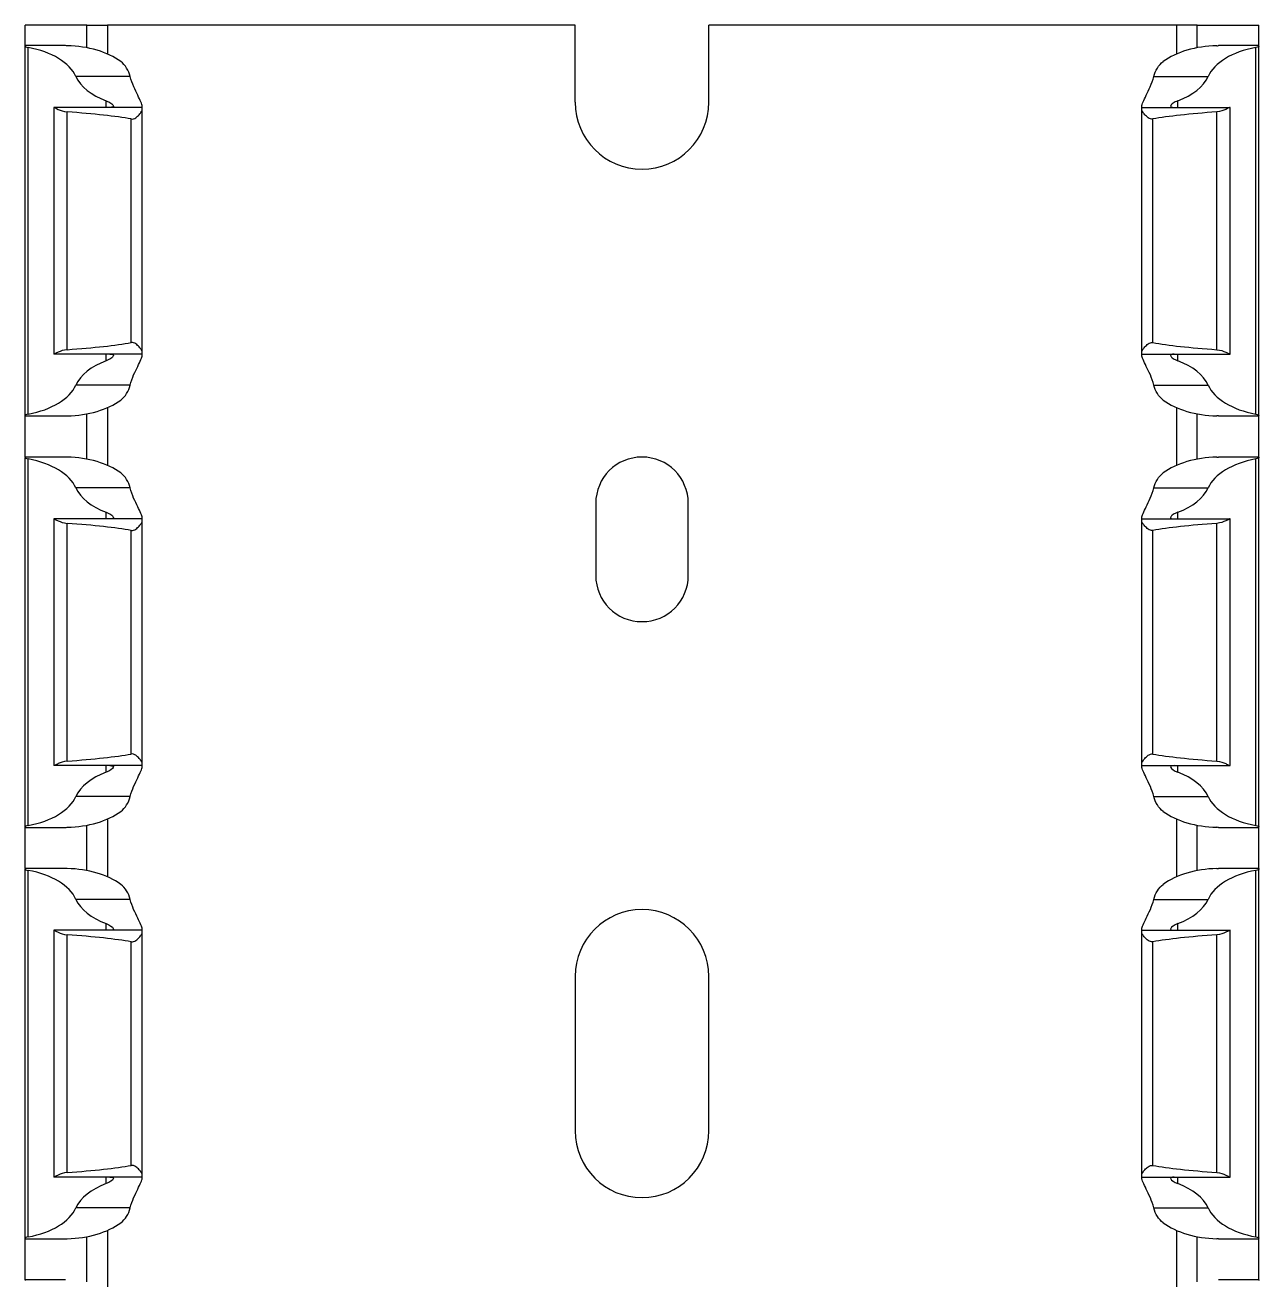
# Model space of a CAD drawing. Header units: millimetres. Extents: x -2573 to 2942, y -1220 to 2800.
# Drawn here: x 2882.4 to 2942.4, y 1901.6 to 1962.6 of the extents above; entities that cross this region are included whole.
import ezdxf

# ---------------------------------------------------------------- set-up
doc = ezdxf.new("R2010")
doc.units = ezdxf.units.MM

msp = doc.modelspace()

# ---------------------------------------------------------------- linework, layer by layer
at = {"linetype": 'Continuous', "lineweight": 30}
for p, q in [((2885.402, 1962.646), (2882.402, 1962.646)), ((2882.402, 1961.646), (2882.402, 1962.646)), ((2885.402, 1962.646), (2886.402, 1962.646)), ((2885.402, 1961.545), (2885.402, 1962.646)), ((2886.402, 1962.646), (2886.402, 1961.243)), ((2909.152, 1962.646), (2886.402, 1962.646)), ((2909.152, 1958.896), (2909.152, 1962.646)), ((2915.652, 1958.896), (2915.652, 1962.646)), ((2938.402, 1962.646), (2915.652, 1962.646)), ((2938.402, 1962.646), (2938.402, 1961.243)), ((2939.402, 1962.646), (2938.402, 1962.646)), ((2939.402, 1962.646), (2942.402, 1962.646)), ((2939.402, 1961.545), (2939.402, 1962.646)), ((2942.402, 1961.646), (2942.402, 1962.646)), ((2884.366, 1961.646), (2882.402, 1961.646)), ((2882.402, 1961.617), (2882.402, 1961.646)), ((2882.402, 1943.675), (2882.402, 1961.617)), ((2882.552, 1943.737), (2882.552, 1961.555)), ((2942.402, 1961.646), (2940.437, 1961.646)), ((2942.252, 1943.737), (2942.252, 1961.555)), ((2942.402, 1961.617), (2942.402, 1961.646)), ((2942.402, 1943.675), (2942.402, 1961.617)), ((2887.51, 1960.146), (2884.871, 1960.146)), ((2937.293, 1960.146), (2939.932, 1960.146)), ((2886.352, 1958.646), (2886.352, 1958.964)), ((2938.452, 1958.646), (2938.452, 1958.964)), ((2883.802, 1958.646), (2883.802, 1946.646)), ((2883.802, 1958.646), (2883.805, 1958.646)), ((2888.102, 1958.646), (2883.805, 1958.646)), ((2884.441, 1946.867), (2884.441, 1958.425)), ((2888.102, 1958.646), (2888.102, 1958.703)), ((2888.102, 1958.562), (2888.102, 1958.646)), ((2888.102, 1946.73), (2888.102, 1958.562)), ((2936.702, 1958.646), (2936.702, 1958.703)), ((2936.702, 1958.562), (2936.702, 1958.646)), ((2936.702, 1958.646), (2940.998, 1958.646)), ((2936.702, 1946.73), (2936.702, 1958.562)), ((2940.363, 1946.867), (2940.363, 1958.425)), ((2941.002, 1958.646), (2940.998, 1958.646)), ((2941.002, 1946.646), (2941.002, 1958.646)), ((2887.558, 1947.21), (2887.558, 1958.082)), ((2937.245, 1947.21), (2937.245, 1958.082)), ((2883.805, 1946.646), (2883.802, 1946.646)), ((2888.102, 1946.646), (2883.805, 1946.646)), ((2886.352, 1946.328), (2886.352, 1946.646)), ((2888.102, 1946.646), (2888.102, 1946.73)), ((2888.102, 1946.589), (2888.102, 1946.646)), ((2936.702, 1946.646), (2936.702, 1946.73)), ((2936.702, 1946.646), (2940.998, 1946.646)), ((2936.702, 1946.589), (2936.702, 1946.646)), ((2938.452, 1946.328), (2938.452, 1946.646)), ((2940.998, 1946.646), (2941.002, 1946.646)), ((2887.51, 1945.146), (2884.871, 1945.146)), ((2937.293, 1945.146), (2939.932, 1945.146)), ((2882.402, 1943.646), (2882.402, 1943.675)), ((2882.402, 1943.646), (2884.364, 1943.646)), ((2882.402, 1941.646), (2882.402, 1943.646)), ((2885.402, 1941.545), (2885.402, 1943.746)), ((2886.402, 1944.049), (2886.402, 1941.243)), ((2938.402, 1944.049), (2938.402, 1941.243)), ((2939.402, 1941.545), (2939.402, 1943.746)), ((2940.439, 1943.646), (2942.402, 1943.646)), ((2942.402, 1943.646), (2942.402, 1943.675)), ((2942.402, 1941.646), (2942.402, 1943.646)), ((2884.366, 1941.646), (2882.402, 1941.646)), ((2882.402, 1941.646), (2882.402, 1941.617)), ((2942.402, 1941.646), (2940.437, 1941.646)), ((2942.402, 1941.646), (2942.402, 1941.617)), ((2882.402, 1923.675), (2882.402, 1941.617)), ((2882.552, 1923.737), (2882.552, 1941.555)), ((2942.252, 1923.737), (2942.252, 1941.555)), ((2942.402, 1923.675), (2942.402, 1941.617)), ((2887.51, 1940.146), (2884.871, 1940.146)), ((2937.293, 1940.146), (2939.932, 1940.146)), ((2910.152, 1939.396), (2910.152, 1935.896)), ((2914.652, 1935.896), (2914.652, 1939.396)), ((2883.802, 1938.646), (2883.802, 1926.646)), ((2883.802, 1938.646), (2883.805, 1938.646)), ((2888.102, 1938.646), (2883.805, 1938.646)), ((2886.352, 1938.646), (2886.352, 1938.964)), ((2888.102, 1938.646), (2888.102, 1938.703)), ((2888.102, 1938.562), (2888.102, 1938.646)), ((2936.702, 1938.646), (2936.702, 1938.703)), ((2936.702, 1938.562), (2936.702, 1938.646)), ((2936.702, 1938.646), (2940.998, 1938.646)), ((2938.452, 1938.646), (2938.452, 1938.964)), ((2941.002, 1938.646), (2940.998, 1938.646)), ((2941.002, 1926.646), (2941.002, 1938.646)), ((2884.441, 1926.867), (2884.441, 1938.425)), ((2887.558, 1927.21), (2887.558, 1938.082)), ((2888.102, 1926.73), (2888.102, 1938.562)), ((2936.702, 1926.73), (2936.702, 1938.562)), ((2937.245, 1927.21), (2937.245, 1938.082)), ((2940.363, 1926.867), (2940.363, 1938.425)), ((2883.805, 1926.646), (2883.802, 1926.646)), ((2888.102, 1926.646), (2883.805, 1926.646)), ((2886.352, 1926.328), (2886.352, 1926.646)), ((2888.102, 1926.646), (2888.102, 1926.73)), ((2888.102, 1926.589), (2888.102, 1926.646)), ((2936.702, 1926.646), (2936.702, 1926.73)), ((2936.702, 1926.646), (2940.998, 1926.646)), ((2936.702, 1926.589), (2936.702, 1926.646)), ((2938.452, 1926.328), (2938.452, 1926.646)), ((2940.998, 1926.646), (2941.002, 1926.646)), ((2887.51, 1925.146), (2884.871, 1925.146)), ((2937.293, 1925.146), (2939.932, 1925.146)), ((2886.402, 1924.049), (2886.402, 1921.243)), ((2938.402, 1924.049), (2938.402, 1921.243)), ((2882.402, 1923.646), (2882.402, 1923.675)), ((2882.402, 1923.646), (2884.364, 1923.646)), ((2882.402, 1921.646), (2882.402, 1923.646)), ((2885.402, 1921.545), (2885.402, 1923.746)), ((2939.402, 1921.545), (2939.402, 1923.746)), ((2940.439, 1923.646), (2942.402, 1923.646)), ((2942.402, 1923.646), (2942.402, 1923.675)), ((2942.402, 1921.646), (2942.402, 1923.646)), ((2884.368, 1921.646), (2882.402, 1921.646)), ((2882.402, 1921.646), (2882.402, 1921.617)), ((2882.402, 1903.675), (2882.402, 1921.617)), ((2882.552, 1903.737), (2882.552, 1921.555)), ((2942.402, 1921.646), (2940.436, 1921.646)), ((2942.252, 1903.737), (2942.252, 1921.555)), ((2942.402, 1921.646), (2942.402, 1921.617)), ((2942.402, 1903.675), (2942.402, 1921.617)), ((2887.51, 1920.146), (2884.871, 1920.146)), ((2937.293, 1920.146), (2939.932, 1920.146)), ((2883.802, 1918.646), (2883.802, 1906.646)), ((2883.802, 1918.646), (2883.805, 1918.646)), ((2888.102, 1918.646), (2883.805, 1918.646)), ((2886.352, 1918.646), (2886.352, 1918.964)), ((2888.102, 1918.646), (2888.102, 1918.703)), ((2888.102, 1918.562), (2888.102, 1918.646)), ((2888.102, 1906.73), (2888.102, 1918.562)), ((2936.702, 1918.646), (2936.702, 1918.703)), ((2936.702, 1918.562), (2936.702, 1918.646)), ((2936.702, 1918.646), (2940.998, 1918.646)), ((2936.702, 1906.73), (2936.702, 1918.562)), ((2938.452, 1918.646), (2938.452, 1918.964)), ((2941.002, 1918.646), (2940.998, 1918.646)), ((2941.002, 1906.646), (2941.002, 1918.646)), ((2884.441, 1906.867), (2884.441, 1918.425)), ((2887.558, 1907.21), (2887.558, 1918.082)), ((2937.245, 1907.21), (2937.245, 1918.082)), ((2940.363, 1906.867), (2940.363, 1918.425)), ((2909.152, 1916.396), (2909.152, 1908.896)), ((2915.652, 1908.896), (2915.652, 1916.396)), ((2883.805, 1906.646), (2883.802, 1906.646)), ((2888.102, 1906.646), (2883.805, 1906.646)), ((2886.352, 1906.328), (2886.352, 1906.646)), ((2888.102, 1906.646), (2888.102, 1906.73)), ((2888.102, 1906.589), (2888.102, 1906.646)), ((2936.702, 1906.646), (2936.702, 1906.73)), ((2936.702, 1906.646), (2940.998, 1906.646)), ((2936.702, 1906.589), (2936.702, 1906.646)), ((2938.452, 1906.328), (2938.452, 1906.646)), ((2940.998, 1906.646), (2941.002, 1906.646)), ((2887.51, 1905.146), (2884.871, 1905.146)), ((2937.293, 1905.146), (2939.932, 1905.146)), ((2886.402, 1904.049), (2886.402, 1901.243)), ((2938.402, 1904.049), (2938.402, 1901.243)), ((2882.402, 1903.646), (2882.402, 1903.675)), ((2882.402, 1903.646), (2884.364, 1903.646)), ((2882.402, 1901.646), (2882.402, 1903.646)), ((2885.402, 1901.545), (2885.402, 1903.746)), ((2939.402, 1901.545), (2939.402, 1903.746)), ((2940.439, 1903.646), (2942.402, 1903.646)), ((2942.402, 1903.646), (2942.402, 1903.675)), ((2942.402, 1901.646), (2942.402, 1903.646)), ((2884.368, 1901.646), (2882.402, 1901.646)), ((2882.402, 1901.646), (2882.402, 1901.617)), ((2942.402, 1901.646), (2940.436, 1901.646)), ((2942.402, 1901.646), (2942.402, 1901.617))]:
    msp.add_line(p, q, dxfattribs=at)
for centre, radius, start, end in [((2912.402, 1958.896), 3.25, 180, 0), ((2912.402, 1939.396), 2.25, 0, 180), ((2912.402, 1935.896), 2.25, 180, 0), ((2912.402, 1916.396), 3.25, 0, 180), ((2912.402, 1908.896), 3.25, 180, 0)]:
    msp.add_arc(centre, radius, start, end, dxfattribs=at)
for centre, major_axis, ratio, start_param, end_param in [((2881.517, 1959.646), (3.464, 0), 0.57735, 0.25268, 1.267492), ((2884.317, 1959.646), (3.464, 0), 0.57735, 0.660927, 1.531918), ((2940.486, 1959.646), (3.464, 0), 0.57735, 1.609674, 2.480666), ((2943.286, 1959.646), (3.464, 0), 0.57735, 1.874101, 2.888912), ((2888.225, 1960.646), (3.464, 0), 0.57735, 3.394273, 4.140941), ((2936.578, 1960.646), (3.464, 0), 0.57735, 5.283837, 6.030505), ((2877.271, 1957.646), (11.43, 0), 0.087489, 0.451027, 0.892766), ((2947.532, 1957.646), (11.43, 0), 0.087489, 2.248826, 2.690566), ((2877.271, 1947.646), (11.43, 0), 0.087489, 5.390419, 5.832158), ((2947.532, 1947.646), (11.43, 0), 0.087489, 3.592619, 4.034359), ((2888.225, 1944.646), (3.464, 0), 0.57735, 2.142244, 2.888912), ((2936.578, 1944.646), (3.464, 0), 0.57735, 0.25268, 0.999349), ((2881.517, 1945.646), (3.464, 0), 0.57735, 5.015694, 6.030505), ((2943.286, 1945.646), (3.464, 0), 0.57735, 3.394273, 4.409084), ((2884.317, 1945.646), (3.464, 0), 0.57735, 4.751267, 5.622258), ((2940.486, 1945.646), (3.464, 0), 0.57735, 3.80252, 4.673511), ((2884.317, 1939.646), (3.464, 0), 0.57735, 0.660927, 1.531918), ((2940.486, 1939.646), (3.464, 0), 0.57735, 1.609674, 2.480666), ((2881.517, 1939.646), (3.464, 0), 0.57735, 0.25268, 1.267492), ((2943.286, 1939.646), (3.464, 0), 0.57735, 1.874101, 2.888912), ((2888.225, 1940.646), (3.464, 0), 0.57735, 3.394273, 4.140941), ((2936.578, 1940.646), (3.464, 0), 0.57735, 5.283837, 6.030505), ((2877.271, 1937.646), (11.43, 0), 0.087489, 0.451027, 0.892766), ((2947.532, 1937.646), (11.43, 0), 0.087489, 2.248826, 2.690566), ((2877.271, 1927.646), (11.43, 0), 0.087489, 5.390419, 5.832158), ((2947.532, 1927.646), (11.43, 0), 0.087489, 3.592619, 4.034359), ((2888.225, 1924.646), (3.464, 0), 0.57735, 2.142244, 2.888912), ((2936.578, 1924.646), (3.464, 0), 0.57735, 0.25268, 0.999349), ((2881.517, 1925.646), (3.464, 0), 0.57735, 5.015694, 6.030505), ((2943.286, 1925.646), (3.464, 0), 0.57735, 3.394273, 4.409084), ((2884.317, 1925.646), (3.464, 0), 0.57735, 4.751267, 5.622258), ((2940.486, 1925.646), (3.464, 0), 0.57735, 3.80252, 4.673511), ((2881.517, 1919.646), (3.464, 0), 0.57735, 0.25268, 1.267492), ((2884.317, 1919.646), (3.464, 0), 0.57735, 0.660927, 1.531918), ((2940.486, 1919.646), (3.464, 0), 0.57735, 1.609674, 2.480666), ((2943.286, 1919.646), (3.464, 0), 0.57735, 1.874101, 2.888912), ((2888.225, 1920.646), (3.464, 0), 0.57735, 3.394273, 4.140941), ((2936.578, 1920.646), (3.464, 0), 0.57735, 5.283837, 6.030505), ((2877.271, 1917.646), (11.43, 0), 0.087489, 0.451027, 0.892766), ((2947.532, 1917.646), (11.43, 0), 0.087489, 2.248826, 2.690566), ((2877.271, 1907.646), (11.43, 0), 0.087489, 5.390419, 5.832158), ((2947.532, 1907.646), (11.43, 0), 0.087489, 3.592619, 4.034359), ((2888.225, 1904.646), (3.464, 0), 0.57735, 2.142244, 2.888912), ((2936.578, 1904.646), (3.464, 0), 0.57735, 0.25268, 0.999349), ((2881.517, 1905.646), (3.464, 0), 0.57735, 5.015694, 6.030505), ((2943.286, 1905.646), (3.464, 0), 0.57735, 3.394273, 4.409084), ((2884.317, 1905.646), (3.464, 0), 0.57735, 4.751267, 5.622258), ((2940.486, 1905.646), (3.464, 0), 0.57735, 3.80252, 4.673511)]:
    msp.add_ellipse(centre, major_axis=major_axis, ratio=ratio, start_param=start_param, end_param=end_param, dxfattribs=at)
for points in [[(2882.402, 1961.617), (2882.402, 1961.599), (2882.459, 1961.571), (2882.552, 1961.555)], [(2942.402, 1961.617), (2942.402, 1961.599), (2942.344, 1961.571), (2942.252, 1961.555)], [(2882.552, 1943.737), (2882.459, 1943.72), (2882.402, 1943.693), (2882.402, 1943.675)], [(2942.252, 1943.737), (2942.344, 1943.72), (2942.402, 1943.693), (2942.402, 1943.675)], [(2882.402, 1941.617), (2882.402, 1941.599), (2882.459, 1941.571), (2882.552, 1941.555)], [(2942.402, 1941.617), (2942.402, 1941.599), (2942.344, 1941.571), (2942.252, 1941.555)]]:
    msp.add_open_spline(points, degree=3, dxfattribs=at)
for points, knots in [([(2884.452, 1961.644), (2884.422, 1961.645), (2884.388, 1961.646), (2884.369, 1961.646), (2884.366, 1961.646)], [0, 0, 0, 0, 0.863549, 1, 1, 1, 1]), ([(2940.352, 1961.644), (2940.381, 1961.645), (2940.415, 1961.646), (2940.435, 1961.646), (2940.437, 1961.646)], [0, 0, 0, 0, 0.863549, 1, 1, 1, 1]), ([(2887.51, 1960.146), (2887.473, 1960.296), (2887.418, 1960.434), (2887.263, 1960.683), (2887.168, 1960.787), (2887.052, 1960.874)], [0, 0, 0, 0, 0.5, 0.5, 1, 1, 1, 1]), ([(2937.293, 1960.146), (2937.331, 1960.296), (2937.386, 1960.434), (2937.54, 1960.683), (2937.635, 1960.787), (2937.752, 1960.874)], [0, 0, 0, 0, 0.5, 0.5, 1, 1, 1, 1]), ([(2888.102, 1958.703), (2888.102, 1958.748), (2888.078, 1958.817), (2887.997, 1958.999), (2887.942, 1959.109), (2887.816, 1959.36), (2887.748, 1959.499), (2887.617, 1959.803), (2887.555, 1959.968), (2887.51, 1960.146)], [0, 0, 0, 0, 0.25, 0.25, 0.5, 0.5, 0.75, 0.75, 1, 1, 1, 1]), ([(2936.702, 1958.703), (2936.702, 1958.748), (2936.725, 1958.817), (2936.806, 1958.999), (2936.862, 1959.109), (2936.987, 1959.36), (2937.056, 1959.499), (2937.187, 1959.803), (2937.249, 1959.968), (2937.293, 1960.146)], [0, 0, 0, 0, 0.25, 0.25, 0.5, 0.5, 0.75, 0.75, 1, 1, 1, 1]), ([(2886.352, 1958.964), (2886.442, 1958.93), (2886.517, 1958.889), (2886.633, 1958.808), (2886.673, 1958.769), (2886.709, 1958.705), (2886.704, 1958.681), (2886.645, 1958.651), (2886.59, 1958.646), (2886.515, 1958.646)], [0, 0, 0, 0, 0.25, 0.25, 0.5, 0.5, 0.75, 0.75, 1, 1, 1, 1]), ([(2938.452, 1958.964), (2938.361, 1958.93), (2938.286, 1958.889), (2938.17, 1958.808), (2938.13, 1958.769), (2938.094, 1958.705), (2938.099, 1958.681), (2938.159, 1958.651), (2938.213, 1958.646), (2938.288, 1958.646)], [0, 0, 0, 0, 0.25, 0.25, 0.5, 0.5, 0.75, 0.75, 1, 1, 1, 1]), ([(2883.805, 1958.646), (2883.822, 1958.646), (2883.9, 1958.601), (2884.124, 1958.496), (2884.274, 1958.436), (2884.441, 1958.425)], [0, 0, 0, 0, 0.5, 0.5, 1, 1, 1, 1]), ([(2887.558, 1958.082), (2887.599, 1958.074), (2887.641, 1958.078), (2887.718, 1958.102), (2887.753, 1958.122), (2887.849, 1958.188), (2887.901, 1958.24), (2887.993, 1958.343), (2888.03, 1958.394), (2888.085, 1958.487), (2888.102, 1958.528), (2888.102, 1958.562)], [0, 0, 0, 0, 0.125, 0.125, 0.25, 0.25, 0.5, 0.5, 0.75, 0.75, 1, 1, 1, 1]), ([(2937.245, 1958.082), (2937.205, 1958.074), (2937.163, 1958.078), (2937.086, 1958.102), (2937.051, 1958.122), (2936.955, 1958.188), (2936.902, 1958.24), (2936.811, 1958.343), (2936.773, 1958.394), (2936.719, 1958.487), (2936.702, 1958.528), (2936.702, 1958.562)], [0, 0, 0, 0, 0.125, 0.125, 0.25, 0.25, 0.5, 0.5, 0.75, 0.75, 1, 1, 1, 1]), ([(2940.998, 1958.646), (2940.981, 1958.646), (2940.904, 1958.601), (2940.679, 1958.496), (2940.53, 1958.436), (2940.363, 1958.425)], [0, 0, 0, 0, 0.5, 0.5, 1, 1, 1, 1]), ([(2888.102, 1946.73), (2888.102, 1946.763), (2888.085, 1946.805), (2888.03, 1946.898), (2887.993, 1946.949), (2887.901, 1947.052), (2887.849, 1947.104), (2887.753, 1947.17), (2887.717, 1947.19), (2887.641, 1947.214), (2887.599, 1947.217), (2887.558, 1947.21)], [0, 0, 0, 0, 0.25, 0.25, 0.5, 0.5, 0.75, 0.75, 0.875, 0.875, 1, 1, 1, 1]), ([(2936.702, 1946.73), (2936.702, 1946.763), (2936.718, 1946.805), (2936.773, 1946.898), (2936.811, 1946.949), (2936.902, 1947.052), (2936.955, 1947.104), (2937.051, 1947.17), (2937.086, 1947.19), (2937.163, 1947.214), (2937.205, 1947.217), (2937.245, 1947.21)], [0, 0, 0, 0, 0.25, 0.25, 0.5, 0.5, 0.75, 0.75, 0.875, 0.875, 1, 1, 1, 1]), ([(2884.441, 1946.867), (2884.274, 1946.855), (2884.124, 1946.795), (2883.955, 1946.717), (2883.908, 1946.692), (2883.837, 1946.656), (2883.813, 1946.646), (2883.805, 1946.646)], [0, 0, 0, 0, 0.5, 0.5, 0.75, 0.75, 1, 1, 1, 1]), ([(2886.515, 1946.646), (2886.589, 1946.646), (2886.644, 1946.641), (2886.704, 1946.611), (2886.709, 1946.587), (2886.673, 1946.523), (2886.633, 1946.484), (2886.517, 1946.403), (2886.442, 1946.362), (2886.352, 1946.328)], [0, 0, 0, 0, 0.25, 0.25, 0.5, 0.5, 0.75, 0.75, 1, 1, 1, 1]), ([(2887.51, 1945.146), (2887.554, 1945.322), (2887.616, 1945.488), (2887.747, 1945.791), (2887.816, 1945.932), (2887.94, 1946.18), (2887.997, 1946.292), (2888.077, 1946.473), (2888.102, 1946.544), (2888.102, 1946.589)], [0, 0, 0, 0, 0.25, 0.25, 0.5, 0.5, 0.75, 0.75, 1, 1, 1, 1]), ([(2937.293, 1945.146), (2937.249, 1945.322), (2937.187, 1945.488), (2937.057, 1945.791), (2936.987, 1945.932), (2936.863, 1946.18), (2936.807, 1946.292), (2936.726, 1946.473), (2936.702, 1946.544), (2936.702, 1946.589)], [0, 0, 0, 0, 0.25, 0.25, 0.5, 0.5, 0.75, 0.75, 1, 1, 1, 1]), ([(2938.288, 1946.646), (2938.214, 1946.646), (2938.159, 1946.641), (2938.099, 1946.611), (2938.094, 1946.587), (2938.13, 1946.523), (2938.17, 1946.484), (2938.286, 1946.403), (2938.361, 1946.362), (2938.452, 1946.328)], [0, 0, 0, 0, 0.25, 0.25, 0.5, 0.5, 0.75, 0.75, 1, 1, 1, 1]), ([(2940.363, 1946.867), (2940.53, 1946.855), (2940.679, 1946.795), (2940.848, 1946.717), (2940.895, 1946.692), (2940.967, 1946.656), (2940.99, 1946.646), (2940.998, 1946.646)], [0, 0, 0, 0, 0.5, 0.5, 0.75, 0.75, 1, 1, 1, 1]), ([(2887.052, 1944.418), (2887.168, 1944.505), (2887.263, 1944.609), (2887.418, 1944.858), (2887.473, 1944.996), (2887.51, 1945.146)], [0, 0, 0, 0, 0.5, 0.5, 1, 1, 1, 1]), ([(2937.752, 1944.418), (2937.635, 1944.505), (2937.54, 1944.609), (2937.386, 1944.858), (2937.331, 1944.996), (2937.293, 1945.146)], [0, 0, 0, 0, 0.5, 0.5, 1, 1, 1, 1]), ([(2884.364, 1943.646), (2884.365, 1943.646), (2884.381, 1943.645), (2884.416, 1943.647), (2884.448, 1943.647), (2884.452, 1943.647)], [0, 0, 0, 0, 0.038179, 0.88892, 1, 1, 1, 1]), ([(2940.439, 1943.646), (2940.439, 1943.646), (2940.422, 1943.645), (2940.388, 1943.647), (2940.355, 1943.647), (2940.352, 1943.647)], [0, 0, 0, 0, 0.038179, 0.88892, 1, 1, 1, 1]), ([(2884.452, 1941.644), (2884.422, 1941.645), (2884.388, 1941.646), (2884.369, 1941.646), (2884.366, 1941.646)], [0, 0, 0, 0, 0.863549, 1, 1, 1, 1]), ([(2940.352, 1941.644), (2940.381, 1941.645), (2940.415, 1941.646), (2940.435, 1941.646), (2940.437, 1941.646)], [0, 0, 0, 0, 0.863549, 1, 1, 1, 1]), ([(2887.51, 1940.146), (2887.473, 1940.296), (2887.418, 1940.434), (2887.264, 1940.683), (2887.168, 1940.787), (2887.052, 1940.874)], [0, 0, 0, 0, 0.5, 0.5, 1, 1, 1, 1]), ([(2937.293, 1940.146), (2937.331, 1940.296), (2937.386, 1940.434), (2937.54, 1940.683), (2937.635, 1940.787), (2937.752, 1940.874)], [0, 0, 0, 0, 0.5, 0.5, 1, 1, 1, 1]), ([(2888.102, 1938.703), (2888.102, 1938.748), (2888.078, 1938.817), (2887.997, 1939), (2887.941, 1939.109), (2887.816, 1939.36), (2887.747, 1939.5), (2887.616, 1939.804), (2887.554, 1939.97), (2887.51, 1940.146)], [0, 0, 0, 0, 0.25, 0.25, 0.5, 0.5, 0.75, 0.75, 1, 1, 1, 1]), ([(2936.702, 1938.703), (2936.702, 1938.748), (2936.725, 1938.817), (2936.806, 1939), (2936.862, 1939.109), (2936.988, 1939.36), (2937.056, 1939.5), (2937.187, 1939.804), (2937.249, 1939.97), (2937.293, 1940.146)], [0, 0, 0, 0, 0.25, 0.25, 0.5, 0.5, 0.75, 0.75, 1, 1, 1, 1]), ([(2883.805, 1938.646), (2883.814, 1938.646), (2883.837, 1938.635), (2883.908, 1938.6), (2883.956, 1938.575), (2884.125, 1938.496), (2884.274, 1938.436), (2884.441, 1938.425)], [0, 0, 0, 0, 0.25, 0.25, 0.5, 0.5, 1, 1, 1, 1]), ([(2886.352, 1938.964), (2886.442, 1938.93), (2886.517, 1938.889), (2886.633, 1938.808), (2886.673, 1938.769), (2886.709, 1938.705), (2886.704, 1938.681), (2886.645, 1938.651), (2886.59, 1938.646), (2886.515, 1938.646)], [0, 0, 0, 0, 0.25, 0.25, 0.5, 0.5, 0.75, 0.75, 1, 1, 1, 1]), ([(2938.452, 1938.964), (2938.361, 1938.93), (2938.286, 1938.889), (2938.17, 1938.808), (2938.13, 1938.769), (2938.094, 1938.705), (2938.099, 1938.681), (2938.159, 1938.651), (2938.214, 1938.646), (2938.288, 1938.646)], [0, 0, 0, 0, 0.25, 0.25, 0.5, 0.5, 0.75, 0.75, 1, 1, 1, 1]), ([(2940.998, 1938.646), (2940.99, 1938.646), (2940.967, 1938.635), (2940.895, 1938.6), (2940.847, 1938.575), (2940.679, 1938.496), (2940.53, 1938.436), (2940.363, 1938.425)], [0, 0, 0, 0, 0.25, 0.25, 0.5, 0.5, 1, 1, 1, 1]), ([(2887.558, 1938.082), (2887.599, 1938.074), (2887.641, 1938.078), (2887.718, 1938.102), (2887.753, 1938.122), (2887.849, 1938.188), (2887.901, 1938.24), (2887.993, 1938.343), (2888.03, 1938.394), (2888.085, 1938.487), (2888.102, 1938.528), (2888.102, 1938.562)], [0, 0, 0, 0, 0.125, 0.125, 0.25, 0.25, 0.5, 0.5, 0.75, 0.75, 1, 1, 1, 1]), ([(2937.245, 1938.082), (2937.205, 1938.074), (2937.163, 1938.078), (2937.086, 1938.102), (2937.051, 1938.122), (2936.955, 1938.188), (2936.902, 1938.24), (2936.811, 1938.343), (2936.773, 1938.394), (2936.719, 1938.487), (2936.702, 1938.528), (2936.702, 1938.562)], [0, 0, 0, 0, 0.125, 0.125, 0.25, 0.25, 0.5, 0.5, 0.75, 0.75, 1, 1, 1, 1]), ([(2888.102, 1926.73), (2888.102, 1926.763), (2888.085, 1926.805), (2888.03, 1926.898), (2887.992, 1926.949), (2887.902, 1927.051), (2887.849, 1927.104), (2887.752, 1927.17), (2887.718, 1927.189), (2887.64, 1927.214), (2887.598, 1927.217), (2887.558, 1927.21)], [0, 0, 0, 0, 0.25, 0.25, 0.5, 0.5, 0.75, 0.75, 0.875, 0.875, 1, 1, 1, 1]), ([(2936.702, 1926.73), (2936.702, 1926.763), (2936.719, 1926.805), (2936.773, 1926.898), (2936.811, 1926.949), (2936.902, 1927.051), (2936.955, 1927.104), (2937.051, 1927.17), (2937.086, 1927.189), (2937.163, 1927.214), (2937.205, 1927.217), (2937.245, 1927.21)], [0, 0, 0, 0, 0.25, 0.25, 0.5, 0.5, 0.75, 0.75, 0.875, 0.875, 1, 1, 1, 1]), ([(2884.441, 1926.867), (2884.274, 1926.855), (2884.124, 1926.795), (2883.955, 1926.717), (2883.908, 1926.692), (2883.837, 1926.657), (2883.814, 1926.646), (2883.805, 1926.646)], [0, 0, 0, 0, 0.5, 0.5, 0.75, 0.75, 1, 1, 1, 1]), ([(2886.515, 1926.646), (2886.589, 1926.646), (2886.644, 1926.641), (2886.704, 1926.611), (2886.709, 1926.587), (2886.655, 1926.491), (2886.53, 1926.394), (2886.352, 1926.328)], [0, 0, 0, 0, 0.25, 0.25, 0.5, 0.5, 1, 1, 1, 1]), ([(2887.51, 1925.146), (2887.554, 1925.323), (2887.616, 1925.488), (2887.747, 1925.791), (2887.816, 1925.932), (2887.941, 1926.181), (2887.997, 1926.292), (2888.057, 1926.428), (2888.073, 1926.468), (2888.096, 1926.537), (2888.102, 1926.566), (2888.102, 1926.589)], [0, 0, 0, 0, 0.25, 0.25, 0.5, 0.5, 0.75, 0.75, 0.875, 0.875, 1, 1, 1, 1]), ([(2937.293, 1925.146), (2937.249, 1925.323), (2937.187, 1925.488), (2937.057, 1925.791), (2936.987, 1925.932), (2936.863, 1926.181), (2936.806, 1926.292), (2936.746, 1926.428), (2936.73, 1926.468), (2936.708, 1926.537), (2936.702, 1926.566), (2936.702, 1926.589)], [0, 0, 0, 0, 0.25, 0.25, 0.5, 0.5, 0.75, 0.75, 0.875, 0.875, 1, 1, 1, 1]), ([(2938.288, 1926.646), (2938.214, 1926.646), (2938.159, 1926.641), (2938.099, 1926.611), (2938.094, 1926.587), (2938.148, 1926.491), (2938.273, 1926.394), (2938.452, 1926.328)], [0, 0, 0, 0, 0.25, 0.25, 0.5, 0.5, 1, 1, 1, 1]), ([(2940.363, 1926.867), (2940.529, 1926.855), (2940.679, 1926.795), (2940.848, 1926.717), (2940.895, 1926.692), (2940.966, 1926.657), (2940.99, 1926.646), (2940.998, 1926.646)], [0, 0, 0, 0, 0.5, 0.5, 0.75, 0.75, 1, 1, 1, 1]), ([(2887.052, 1924.418), (2887.167, 1924.504), (2887.264, 1924.61), (2887.417, 1924.857), (2887.473, 1924.997), (2887.51, 1925.146)], [0, 0, 0, 0, 0.5, 0.5, 1, 1, 1, 1]), ([(2937.752, 1924.418), (2937.637, 1924.504), (2937.539, 1924.61), (2937.386, 1924.857), (2937.331, 1924.997), (2937.293, 1925.146)], [0, 0, 0, 0, 0.5, 0.5, 1, 1, 1, 1]), ([(2882.552, 1923.737), (2882.506, 1923.729), (2882.468, 1923.718), (2882.416, 1923.695), (2882.402, 1923.684), (2882.402, 1923.675)], [0, 0, 0, 0, 0.5, 0.5, 1, 1, 1, 1]), ([(2884.364, 1923.646), (2884.365, 1923.646), (2884.381, 1923.645), (2884.416, 1923.647), (2884.448, 1923.647), (2884.452, 1923.647)], [0, 0, 0, 0, 0.038179, 0.88892, 1, 1, 1, 1]), ([(2940.439, 1923.646), (2940.439, 1923.646), (2940.422, 1923.645), (2940.388, 1923.647), (2940.355, 1923.647), (2940.352, 1923.647)], [0, 0, 0, 0, 0.038179, 0.88892, 1, 1, 1, 1]), ([(2942.252, 1923.737), (2942.297, 1923.729), (2942.336, 1923.718), (2942.388, 1923.695), (2942.402, 1923.684), (2942.402, 1923.675)], [0, 0, 0, 0, 0.5, 0.5, 1, 1, 1, 1]), ([(2882.402, 1921.617), (2882.402, 1921.608), (2882.416, 1921.597), (2882.468, 1921.574), (2882.506, 1921.563), (2882.552, 1921.555)], [0, 0, 0, 0, 0.5, 0.5, 1, 1, 1, 1]), ([(2884.452, 1921.644), (2884.439, 1921.645), (2884.406, 1921.645), (2884.382, 1921.646), (2884.368, 1921.646)], [0, 0, 0, 0, 0.381561, 1, 1, 1, 1]), ([(2940.352, 1921.644), (2940.364, 1921.645), (2940.397, 1921.645), (2940.421, 1921.646), (2940.436, 1921.646)], [0, 0, 0, 0, 0.381561, 1, 1, 1, 1]), ([(2942.402, 1921.617), (2942.402, 1921.608), (2942.388, 1921.597), (2942.336, 1921.574), (2942.298, 1921.563), (2942.252, 1921.555)], [0, 0, 0, 0, 0.5, 0.5, 1, 1, 1, 1]), ([(2887.51, 1920.146), (2887.473, 1920.294), (2887.417, 1920.435), (2887.264, 1920.681), (2887.167, 1920.788), (2887.052, 1920.874)], [0, 0, 0, 0, 0.5, 0.5, 1, 1, 1, 1]), ([(2937.293, 1920.146), (2937.33, 1920.294), (2937.386, 1920.435), (2937.539, 1920.681), (2937.636, 1920.788), (2937.752, 1920.874)], [0, 0, 0, 0, 0.5, 0.5, 1, 1, 1, 1]), ([(2888.102, 1918.703), (2888.102, 1918.725), (2888.096, 1918.754), (2888.074, 1918.823), (2888.058, 1918.863), (2887.997, 1919), (2887.941, 1919.11), (2887.815, 1919.361), (2887.747, 1919.5), (2887.616, 1919.805), (2887.554, 1919.97), (2887.51, 1920.146)], [0, 0, 0, 0, 0.125, 0.125, 0.25, 0.25, 0.5, 0.5, 0.75, 0.75, 1, 1, 1, 1]), ([(2936.702, 1918.703), (2936.702, 1918.725), (2936.708, 1918.754), (2936.73, 1918.823), (2936.746, 1918.863), (2936.807, 1919), (2936.862, 1919.11), (2936.988, 1919.361), (2937.057, 1919.5), (2937.187, 1919.805), (2937.249, 1919.97), (2937.293, 1920.146)], [0, 0, 0, 0, 0.125, 0.125, 0.25, 0.25, 0.5, 0.5, 0.75, 0.75, 1, 1, 1, 1]), ([(2883.805, 1918.646), (2883.814, 1918.646), (2883.837, 1918.635), (2883.908, 1918.6), (2883.956, 1918.575), (2884.124, 1918.496), (2884.274, 1918.436), (2884.441, 1918.425)], [0, 0, 0, 0, 0.25, 0.25, 0.5, 0.5, 1, 1, 1, 1]), ([(2886.352, 1918.964), (2886.531, 1918.897), (2886.656, 1918.8), (2886.709, 1918.705), (2886.704, 1918.68), (2886.644, 1918.651), (2886.59, 1918.646), (2886.515, 1918.646)], [0, 0, 0, 0, 0.5, 0.5, 0.75, 0.75, 1, 1, 1, 1]), ([(2887.558, 1918.082), (2887.598, 1918.075), (2887.64, 1918.078), (2887.718, 1918.102), (2887.753, 1918.122), (2887.849, 1918.188), (2887.901, 1918.24), (2887.993, 1918.343), (2888.03, 1918.394), (2888.085, 1918.487), (2888.102, 1918.529), (2888.102, 1918.562)], [0, 0, 0, 0, 0.125, 0.125, 0.25, 0.25, 0.5, 0.5, 0.75, 0.75, 1, 1, 1, 1]), ([(2937.245, 1918.082), (2937.205, 1918.075), (2937.163, 1918.078), (2937.086, 1918.102), (2937.051, 1918.122), (2936.954, 1918.188), (2936.902, 1918.24), (2936.811, 1918.343), (2936.773, 1918.394), (2936.718, 1918.487), (2936.702, 1918.529), (2936.702, 1918.562)], [0, 0, 0, 0, 0.125, 0.125, 0.25, 0.25, 0.5, 0.5, 0.75, 0.75, 1, 1, 1, 1]), ([(2938.452, 1918.964), (2938.272, 1918.897), (2938.148, 1918.8), (2938.094, 1918.705), (2938.099, 1918.68), (2938.159, 1918.651), (2938.214, 1918.646), (2938.288, 1918.646)], [0, 0, 0, 0, 0.5, 0.5, 0.75, 0.75, 1, 1, 1, 1]), ([(2940.998, 1918.646), (2940.99, 1918.646), (2940.966, 1918.635), (2940.896, 1918.6), (2940.848, 1918.575), (2940.679, 1918.496), (2940.529, 1918.436), (2940.363, 1918.425)], [0, 0, 0, 0, 0.25, 0.25, 0.5, 0.5, 1, 1, 1, 1]), ([(2884.441, 1906.867), (2884.274, 1906.855), (2884.124, 1906.795), (2883.955, 1906.717), (2883.908, 1906.692), (2883.837, 1906.657), (2883.814, 1906.646), (2883.805, 1906.646)], [0, 0, 0, 0, 0.5, 0.5, 0.75, 0.75, 1, 1, 1, 1]), ([(2888.102, 1906.73), (2888.102, 1906.763), (2888.085, 1906.805), (2888.03, 1906.898), (2887.992, 1906.949), (2887.902, 1907.051), (2887.849, 1907.104), (2887.752, 1907.17), (2887.718, 1907.189), (2887.64, 1907.214), (2887.598, 1907.217), (2887.558, 1907.21)], [0, 0, 0, 0, 0.25, 0.25, 0.5, 0.5, 0.75, 0.75, 0.875, 0.875, 1, 1, 1, 1]), ([(2936.702, 1906.73), (2936.702, 1906.763), (2936.719, 1906.805), (2936.773, 1906.898), (2936.811, 1906.949), (2936.902, 1907.051), (2936.955, 1907.104), (2937.051, 1907.17), (2937.086, 1907.189), (2937.163, 1907.214), (2937.205, 1907.217), (2937.245, 1907.21)], [0, 0, 0, 0, 0.25, 0.25, 0.5, 0.5, 0.75, 0.75, 0.875, 0.875, 1, 1, 1, 1]), ([(2940.363, 1906.867), (2940.529, 1906.855), (2940.679, 1906.795), (2940.848, 1906.717), (2940.895, 1906.692), (2940.966, 1906.657), (2940.99, 1906.646), (2940.998, 1906.646)], [0, 0, 0, 0, 0.5, 0.5, 0.75, 0.75, 1, 1, 1, 1]), ([(2886.515, 1906.646), (2886.589, 1906.646), (2886.644, 1906.641), (2886.704, 1906.611), (2886.709, 1906.587), (2886.655, 1906.491), (2886.53, 1906.394), (2886.352, 1906.328)], [0, 0, 0, 0, 0.25, 0.25, 0.5, 0.5, 1, 1, 1, 1]), ([(2887.51, 1905.146), (2887.554, 1905.323), (2887.616, 1905.488), (2887.747, 1905.791), (2887.816, 1905.932), (2887.941, 1906.181), (2887.997, 1906.292), (2888.057, 1906.428), (2888.073, 1906.468), (2888.096, 1906.537), (2888.102, 1906.566), (2888.102, 1906.589)], [0, 0, 0, 0, 0.25, 0.25, 0.5, 0.5, 0.75, 0.75, 0.875, 0.875, 1, 1, 1, 1]), ([(2937.293, 1905.146), (2937.249, 1905.323), (2937.187, 1905.488), (2937.057, 1905.791), (2936.987, 1905.932), (2936.863, 1906.181), (2936.806, 1906.292), (2936.746, 1906.428), (2936.73, 1906.468), (2936.708, 1906.537), (2936.702, 1906.566), (2936.702, 1906.589)], [0, 0, 0, 0, 0.25, 0.25, 0.5, 0.5, 0.75, 0.75, 0.875, 0.875, 1, 1, 1, 1]), ([(2938.288, 1906.646), (2938.214, 1906.646), (2938.159, 1906.641), (2938.099, 1906.611), (2938.094, 1906.587), (2938.148, 1906.491), (2938.273, 1906.394), (2938.452, 1906.328)], [0, 0, 0, 0, 0.25, 0.25, 0.5, 0.5, 1, 1, 1, 1]), ([(2887.052, 1904.418), (2887.167, 1904.504), (2887.264, 1904.61), (2887.417, 1904.857), (2887.473, 1904.997), (2887.51, 1905.146)], [0, 0, 0, 0, 0.5, 0.5, 1, 1, 1, 1]), ([(2937.752, 1904.418), (2937.637, 1904.504), (2937.539, 1904.61), (2937.386, 1904.857), (2937.331, 1904.997), (2937.293, 1905.146)], [0, 0, 0, 0, 0.5, 0.5, 1, 1, 1, 1]), ([(2882.552, 1903.737), (2882.506, 1903.729), (2882.468, 1903.718), (2882.416, 1903.695), (2882.402, 1903.684), (2882.402, 1903.675)], [0, 0, 0, 0, 0.5, 0.5, 1, 1, 1, 1]), ([(2884.364, 1903.646), (2884.365, 1903.646), (2884.381, 1903.645), (2884.416, 1903.647), (2884.448, 1903.647), (2884.452, 1903.647)], [0, 0, 0, 0, 0.038179, 0.88892, 1, 1, 1, 1]), ([(2940.439, 1903.646), (2940.439, 1903.646), (2940.422, 1903.645), (2940.388, 1903.647), (2940.355, 1903.647), (2940.352, 1903.647)], [0, 0, 0, 0, 0.038179, 0.88892, 1, 1, 1, 1]), ([(2942.252, 1903.737), (2942.297, 1903.729), (2942.336, 1903.718), (2942.388, 1903.695), (2942.402, 1903.684), (2942.402, 1903.675)], [0, 0, 0, 0, 0.5, 0.5, 1, 1, 1, 1])]:
    msp.add_open_spline(points, degree=3, knots=knots, dxfattribs=at)

doc.saveas('drawing.dxf')
